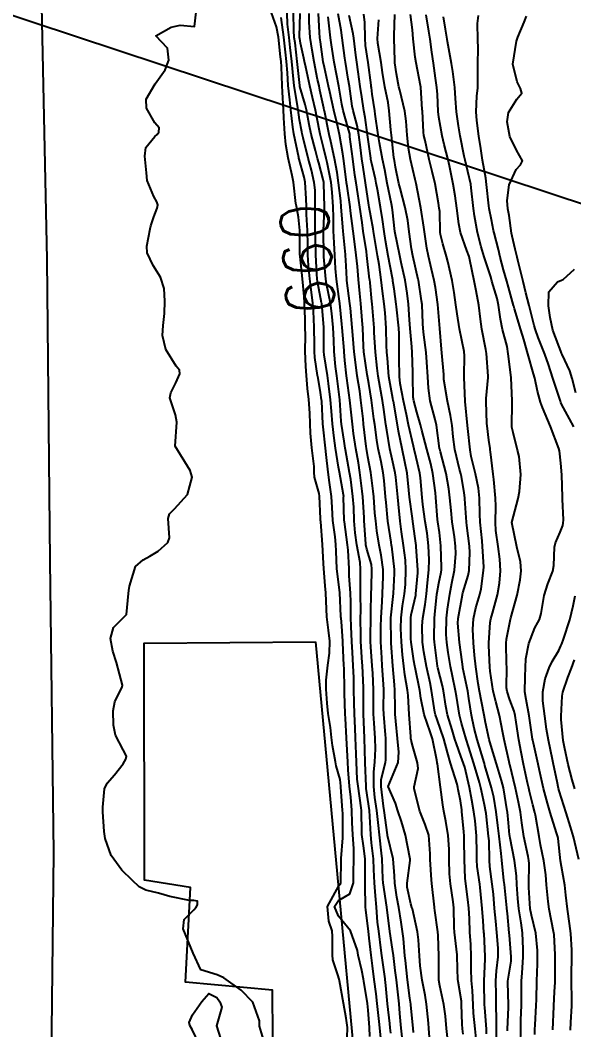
# Model space of a CAD drawing. Header units: metres. Extents: x 292545 to 299085, y 7450245 to 7463078.
# Drawn here: x 296773.8 to 296819.7, y 7460714.1 to 7460797.8 of the extents above; entities that cross this region are included whole.
import ezdxf
from ezdxf.enums import TextEntityAlignment as Align

# ---------------------------------------------------------------- set-up
doc = ezdxf.new("R2010")
doc.units = ezdxf.units.M
doc.linetypes.add('CONTINUO', pattern=[0])
for name, color, linetype in [('Cotas', 45, 'Continuous'), ('Curvas de Nivel 1m', 11, 'Continuous'), ('Curvas de Nivel 5m', 15, 'Continuous'), ('Edificações', 30, 'Continuous'), ('TEXTO', 45, 'Continuous'), ('Vias Primárias', 230, 'Continuous')]:
    doc.layers.add(name, color=color, linetype=linetype)
doc.styles.add('Style-STANDARD', font='STANDARD.shx')

msp = doc.modelspace()

# ---------------------------------------------------------------- linework, layer by layer
at = {"layer": 'Curvas de Nivel 1m', "flags": 128}
for points, elevation in [([(296794.093, 7460713.062), (296793.688, 7460714.424), (296793.671, 7460714.871), (296793.122, 7460716.43), (296792.148, 7460717.418), (296790.72, 7460718.454), (296790.165, 7460718.677), (296788.801, 7460719.112), (296788.183, 7460720.49), (296787.347, 7460722.499), (296787.429, 7460723.284), (296788.227, 7460724.073), (296788.431, 7460724.286), (296788.535, 7460724.485), (296788.549, 7460724.798), (296788.237, 7460724.854), (296787.887, 7460724.843), (296786.24, 7460725.188), (296785.31, 7460725.452), (296784.245, 7460725.72), (296783.705, 7460725.996), (296783.117, 7460726.547), (296782.265, 7460727.363), (296781.391, 7460728.569), (296780.868, 7460730.003), (296780.788, 7460730.575), (296780.7, 7460732.195), (296780.695, 7460732.576), (296780.827, 7460734.094), (296781.055, 7460734.573), (296781.657, 7460735.27), (296782.369, 7460736.185), (296782.6, 7460736.557), (296782.643, 7460736.824), (296782.381, 7460737.327), (296781.742, 7460738.567), (296781.582, 7460739.391), (296781.547, 7460740.569), (296781.673, 7460741.325), (296782.3, 7460742.561), (296782.312, 7460742.694), (296781.833, 7460744.566), (296781.52, 7460745.532), (296781.317, 7460746.572), (296781.579, 7460747.493), (296782.512, 7460748.421), (296782.645, 7460748.558), (296782.806, 7460750.289), (296782.84, 7460750.556), (296782.9, 7460750.908), (296783.396, 7460752.542), (296784.025, 7460753.079), (296784.572, 7460753.402), (296785.284, 7460753.815), (296786.088, 7460754.515), (296786.203, 7460754.899), (296786.116, 7460756.515), (296786.228, 7460756.903), (296786.621, 7460757.31), (296787.718, 7460758.494), (296788.089, 7460759.93), (296787.923, 7460760.491), (296786.683, 7460762.51), (296786.829, 7460764.508), (296786.712, 7460765.116), (296786.256, 7460766.515), (296786.332, 7460766.919), (296786.745, 7460767.747), (296787.077, 7460768.505), (296787.055, 7460768.805), (296786.759, 7460769.135), (296785.912, 7460770.519), (296785.624, 7460771.688), (296785.703, 7460772.521), (296785.813, 7460773.52), (296785.823, 7460774.52), (296785.778, 7460775.576), (296785.466, 7460776.524), (296784.857, 7460777.475), (296784.351, 7460778.535), (296784.332, 7460779.082), (296784.619, 7460780.533), (296784.664, 7460780.765), (296784.908, 7460781.53), (296785.205, 7460782.239), (296785.255, 7460782.525), (296785.176, 7460782.776), (296784.93, 7460783.196), (296784.377, 7460784.536), (296784.321, 7460785.165), (296784.178, 7460786.538), (296784.242, 7460787.269), (296784.988, 7460788.183), (296785.182, 7460788.336), (296785.337, 7460788.525), (296785.358, 7460788.886), (296785.001, 7460789.306), (296784.313, 7460790.537), (296784.291, 7460791.267), (296785.033, 7460792.53), (296785.855, 7460793.714), (296786.16, 7460794.514), (296786.047, 7460795.49), (296785.083, 7460796.53), (296786.361, 7460797.244), (296787.097, 7460797.419), (296788.296, 7460797.287), (296788.414, 7460798.487)], 658), ([(296800.934, 7460713.504), (296800.974, 7460714.337), (296800.875, 7460715.093), (296800.654, 7460716.342), (296800.317, 7460718.182), (296800.275, 7460718.339), (296800.166, 7460718.691), (296799.758, 7460719.925), (296799.728, 7460720.347), (296799.731, 7460721.88), (296799.711, 7460722.347), (296799.424, 7460723.143), (296799.329, 7460724.354), (296800.25, 7460726.068), (296800.386, 7460726.205), (296800.431, 7460726.338), (296800.44, 7460728.17), (296800.449, 7460728.338), (296800.58, 7460730.056), (296800.587, 7460730.337), (296800.581, 7460732.076), (296800.572, 7460732.338), (296800.433, 7460734.258), (296800.425, 7460734.339), (296800.358, 7460734.892), (296800.047, 7460736.022), (296799.971, 7460736.346), (296799.738, 7460737.701), (296799.66, 7460738.351), (296799.556, 7460739.202), (296799.369, 7460740.356), (296799.275, 7460741.201), (296799.208, 7460742.359), (296799.199, 7460743.108), (296799.332, 7460744.357), (296799.491, 7460745.342), (296799.503, 7460746.355), (296799.398, 7460747.253), (296799.271, 7460748.359), (296799.216, 7460749.676), (296799.186, 7460750.36), (296799.132, 7460750.944), (296799.023, 7460752.363), (296798.998, 7460752.794), (296798.908, 7460754.365), (296798.752, 7460756.227), (296798.739, 7460756.368), (296798.729, 7460756.484), (296798.665, 7460758.36), (296798.635, 7460758.591), (296798.236, 7460759.954), (296798.204, 7460760.367), (296798.197, 7460760.83), (296798.027, 7460762.37), (296797.898, 7460763.575), (296797.871, 7460764.372), (296797.856, 7460765.233), (296797.759, 7460766.375), (296797.657, 7460767.291), (296797.562, 7460768.378), (296797.506, 7460769.124), (296797.464, 7460770.38), (296797.482, 7460771.69), (296797.475, 7460772.38), (296797.457, 7460773.027), (296797.406, 7460774.381), (296797.369, 7460774.923), (296797.25, 7460776.384), (296797.039, 7460778.219), (296797.025, 7460778.388), (296797.023, 7460778.537), (296797.009, 7460780.388), (296796.909, 7460781.495), (296796.732, 7460782.392), (296796.687, 7460782.63), (296796.502, 7460784.394), (296796.387, 7460784.957), (296796.044, 7460786.399), (296795.871, 7460787.51), (296795.787, 7460788.402), (296795.696, 7460789.713), (296795.662, 7460790.404), (296795.576, 7460791.856), (296795.551, 7460792.405), (296795.499, 7460793.963), (296795.469, 7460794.406), (296795.432, 7460794.77), (296795.265, 7460796.407), (296795.096, 7460797.256), (296794.663, 7460798.415)], 659), ([(296803.818, 7460712.571), (296803.644, 7460714.305), (296803.594, 7460714.83), (296803.438, 7460716.307), (296803.339, 7460717.115), (296803.19, 7460718.31), (296803.039, 7460719.447), (296802.926, 7460720.313), (296802.776, 7460721.736), (296802.71, 7460722.315), (296802.491, 7460724.056), (296802.472, 7460724.318), (296802.45, 7460726.119), (296802.445, 7460726.318), (296802.437, 7460728.153), (296802.43, 7460728.318), (296802.289, 7460729.384), (296802.162, 7460730.321), (296802.153, 7460730.473), (296802.123, 7460732.322), (296802.105, 7460732.543), (296801.845, 7460734.325), (296801.788, 7460734.896), (296801.716, 7460736.327), (296801.686, 7460737.021), (296801.641, 7460738.328), (296801.606, 7460739.127), (296801.543, 7460740.329), (296801.518, 7460741.243), (296801.508, 7460742.329), (296801.486, 7460743.296), (296801.448, 7460744.33), (296801.397, 7460745.413), (296801.343, 7460746.331), (296801.276, 7460747.561), (296801.261, 7460748.333), (296801.26, 7460749.605), (296801.231, 7460750.333), (296801.124, 7460751.768), (296801.101, 7460752.335), (296801.032, 7460753.881), (296800.978, 7460754.336), (296800.713, 7460756.237), (296800.707, 7460756.339), (296800.656, 7460758.317), (296800.657, 7460758.34), (296800.634, 7460758.463), (296800.303, 7460760.343), (296800.229, 7460760.775), (296799.975, 7460762.347), (296799.856, 7460763.184), (296799.728, 7460764.35), (296799.648, 7460765.421), (296799.57, 7460766.352), (296799.405, 7460767.694), (296799.312, 7460768.354), (296799.047, 7460770.081), (296799.02, 7460770.358), (296799.02, 7460772.137), (296799.007, 7460772.358), (296798.833, 7460774.35), (296798.823, 7460774.398), (296798.506, 7460776.031), (296798.462, 7460776.366), (296798.426, 7460776.79), (296798.341, 7460778.368), (296798.318, 7460779.799), (296798.304, 7460780.369), (296798.29, 7460780.981), (296798.302, 7460782.369), (296798.284, 7460783.717), (296798.213, 7460784.371), (296797.978, 7460785.4), (296797.724, 7460786.379), (296797.299, 7460788.075), (296797.224, 7460788.387), (296797.182, 7460788.574), (296797.005, 7460789.552), (296796.874, 7460790.391), (296796.847, 7460790.559), (296796.556, 7460792.395), (296796.496, 7460792.941), (296796.359, 7460794.397), (296796.231, 7460795.549), (296796.127, 7460796.394), (296796.006, 7460797.49), (296795.975, 7460798.397)], 661), ([(296804.555, 7460713.844), (296804.51, 7460714.294), (296804.473, 7460714.652), (296804.302, 7460716.297), (296804.155, 7460717.801), (296804.109, 7460718.301), (296804.102, 7460718.363), (296803.829, 7460720.304), (296803.775, 7460720.716), (296803.561, 7460722.306), (296803.471, 7460723.051), (296803.373, 7460724.309), (296803.304, 7460725.247), (296803.213, 7460726.31), (296803.164, 7460727.41), (296803.121, 7460728.312), (296802.97, 7460729.636), (296802.907, 7460730.314), (296802.832, 7460731.801), (296802.786, 7460732.315), (296802.53, 7460734.138), (296802.516, 7460734.318), (296802.443, 7460736.249), (296802.441, 7460736.319), (296802.393, 7460738.32), (296802.289, 7460740.321), (296802.288, 7460740.457), (296802.302, 7460742.321), (296802.297, 7460742.469), (296802.216, 7460744.322), (296802.202, 7460744.588), (296802.09, 7460746.324), (296802.074, 7460746.747), (296802.066, 7460748.324), (296802.07, 7460748.774), (296802.052, 7460750.325), (296802.045, 7460750.828), (296802.065, 7460752.325), (296802.021, 7460752.873), (296801.753, 7460754.328), (296801.612, 7460755.315), (296801.54, 7460756.331), (296801.496, 7460757.46), (296801.428, 7460758.332), (296801.246, 7460759.735), (296801.152, 7460760.335), (296800.804, 7460762.216), (296800.782, 7460762.339), (296800.689, 7460762.918), (296800.486, 7460764.342), (296800.462, 7460764.587), (296800.333, 7460766.344), (296800.285, 7460766.796), (296800.091, 7460768.347), (296799.992, 7460769.117), (296799.88, 7460770.349), (296799.836, 7460771.3), (296799.773, 7460772.35), (296799.672, 7460773.494), (296799.555, 7460774.353), (296799.234, 7460775.962), (296799.173, 7460776.357), (296799.02, 7460778.209), (296799.009, 7460778.359), (296798.979, 7460780.272), (296798.981, 7460780.359), (296799.074, 7460782.205), (296799.073, 7460782.358), (296799.01, 7460784.292), (296799.003, 7460784.359), (296798.945, 7460784.611), (296798.585, 7460785.992), (296798.487, 7460786.367), (296798.316, 7460787.026), (296797.969, 7460788.375), (296797.8, 7460789.177), (296797.573, 7460790.382), (296797.464, 7460790.83), (296797.032, 7460792.32), (296797.021, 7460792.39), (296797.014, 7460792.409), (296796.806, 7460794.393), (296796.626, 7460795.934), (296796.566, 7460796.388), (296796.518, 7460796.962), (296796.509, 7460798.389)], 662), ([(296805.58, 7460712.788), (296805.43, 7460714.28), (296805.326, 7460715.483), (296805.25, 7460716.283), (296805.139, 7460717.294), (296805.026, 7460718.287), (296804.933, 7460719.052), (296804.775, 7460720.291), (296804.707, 7460720.811), (296804.488, 7460722.296), (296804.233, 7460724.3), (296803.926, 7460726.303), (296803.899, 7460726.661), (296803.846, 7460728.304), (296803.798, 7460728.787), (296803.615, 7460730.307), (296803.542, 7460731.076), (296803.4, 7460732.309), (296803.249, 7460733.401), (296803.15, 7460734.312), (296803.151, 7460735.526), (296803.23, 7460736.311), (296803.284, 7460737.411), (296803.255, 7460738.311), (296803.183, 7460739.541), (296803.143, 7460740.313), (296803.13, 7460741.619), (296803.128, 7460742.313), (296803.071, 7460743.7), (296803.029, 7460744.314), (296802.912, 7460745.891), (296802.89, 7460746.314), (296802.883, 7460746.701), (296802.907, 7460748.314), (296802.918, 7460748.715), (296802.95, 7460750.314), (296802.961, 7460750.728), (296802.999, 7460752.313), (296802.953, 7460752.7), (296802.58, 7460753.981), (296802.494, 7460754.321), (296802.481, 7460754.424), (296802.362, 7460756.323), (296802.345, 7460756.594), (296802.238, 7460758.324), (296802.194, 7460758.768), (296801.998, 7460760.327), (296801.874, 7460761.119), (296801.666, 7460762.33), (296801.47, 7460763.558), (296801.376, 7460764.333), (296801.232, 7460765.828), (296801.174, 7460766.336), (296800.931, 7460768.157), (296800.905, 7460768.338), (296800.766, 7460769.622), (296800.695, 7460770.341), (296800.688, 7460770.427), (296800.539, 7460772.343), (296800.517, 7460772.632), (296800.331, 7460774.345), (296800.247, 7460774.928), (296800.052, 7460776.348), (296799.977, 7460777.228), (296799.917, 7460778.35), (296799.871, 7460779.362), (296799.826, 7460780.351), (296799.809, 7460781.451), (296799.775, 7460782.351), (296799.707, 7460783.577), (296799.609, 7460784.353), (296799.288, 7460786.029), (296799.216, 7460786.357), (296798.976, 7460787.262), (296798.697, 7460788.364), (296798.42, 7460789.782), (296798.309, 7460790.371), (296798.071, 7460791.422), (296797.84, 7460792.378), (296797.507, 7460793.932), (296797.422, 7460794.385), (296797.362, 7460794.681), (296797.078, 7460795.917), (296797.012, 7460796.31), (296797.005, 7460796.381), (296796.997, 7460796.468), (296797.04, 7460798.381)], 663), ([(296806.459, 7460713.915), (296806.422, 7460714.267), (296806.234, 7460716.167), (296806.221, 7460716.269), (296806.14, 7460716.755), (296805.945, 7460718.273), (296805.773, 7460719.871), (296805.736, 7460720.277), (296805.611, 7460721.693), (296805.541, 7460722.28), (296805.434, 7460723.062), (296805.244, 7460724.285), (296805.076, 7460725.123), (296804.887, 7460726.29), (296804.862, 7460726.894), (296804.751, 7460728.293), (296804.302, 7460730.238), (296804.291, 7460730.3), (296804.015, 7460732.303), (296803.963, 7460732.669), (296803.761, 7460734.306), (296803.778, 7460734.887), (296804.134, 7460736.302), (296804.161, 7460736.516), (296804.142, 7460738.303), (296804.124, 7460738.576), (296803.979, 7460740.304), (296803.968, 7460740.764), (296803.985, 7460742.305), (296803.972, 7460742.78), (296803.862, 7460744.306), (296803.816, 7460744.963), (296803.748, 7460746.301), (296803.73, 7460747.526), (296803.755, 7460748.301), (296803.846, 7460749.62), (296803.883, 7460750.3), (296803.933, 7460751.676), (296803.924, 7460752.3), (296803.761, 7460753.488), (296803.602, 7460754.305), (296803.42, 7460755.488), (296803.317, 7460756.309), (296803.252, 7460756.944), (296803.152, 7460758.312), (296803.107, 7460758.783), (296802.896, 7460760.316), (296802.673, 7460761.629), (296802.55, 7460762.321), (296802.529, 7460762.477), (296802.307, 7460764.324), (296802.26, 7460764.775), (296802.093, 7460766.326), (296801.986, 7460767.075), (296801.789, 7460768.33), (296801.63, 7460769.466), (296801.527, 7460770.332), (296801.406, 7460771.722), (296801.362, 7460772.334), (296801.218, 7460773.937), (296801.175, 7460774.336), (296800.931, 7460776.25), (296800.919, 7460776.339), (296800.859, 7460777.445), (296800.813, 7460778.341), (296800.807, 7460778.407), (296800.616, 7460780.343), (296800.59, 7460780.651), (296800.461, 7460782.345), (296800.421, 7460782.844), (296800.241, 7460784.347), (296800.113, 7460785.186), (296799.899, 7460786.351), (296799.579, 7460787.759), (296799.447, 7460788.355), (296799.065, 7460790.307), (296799.051, 7460790.36), (296799.015, 7460790.536), (296798.692, 7460792.027), (296798.615, 7460792.366), (296798.494, 7460792.915), (296798.211, 7460794.373), (296798.032, 7460795.335), (296797.879, 7460796.372), (296797.809, 7460797.666), (296797.805, 7460798.373)], 664), ([(296809.323, 7460713.009), (296809.185, 7460714.239), (296809.094, 7460715.269), (296808.975, 7460716.242), (296808.622, 7460717.771), (296808.552, 7460718.246), (296808.537, 7460719.887), (296808.54, 7460720.246), (296808.487, 7460721.96), (296808.466, 7460722.247), (296808.229, 7460724.021), (296808.191, 7460724.25), (296808.179, 7460724.306), (296807.964, 7460726.253), (296807.95, 7460726.559), (296807.839, 7460728.254), (296807.816, 7460728.719), (296807.709, 7460730.256), (296807.416, 7460731.155), (296806.97, 7460732.264), (296806.502, 7460734.107), (296806.502, 7460734.268), (296806.834, 7460735.797), (296806.79, 7460736.266), (296806.386, 7460737.605), (296806.247, 7460738.128), (296806.228, 7460738.272), (296806.213, 7460738.455), (296806.08, 7460740.275), (296805.996, 7460741.834), (296805.949, 7460742.277), (296805.726, 7460743.551), (296805.635, 7460744.282), (296805.547, 7460745.209), (296805.445, 7460746.28), (296805.398, 7460747.387), (296805.419, 7460748.281), (296805.527, 7460749.276), (296805.688, 7460750.278), (296805.776, 7460751.046), (296805.818, 7460752.277), (296805.776, 7460753.073), (296805.629, 7460754.28), (296805.464, 7460755.417), (296805.348, 7460756.283), (296805.197, 7460757.715), (296805.138, 7460758.285), (296804.988, 7460759.949), (296804.938, 7460760.287), (296804.67, 7460761.428), (296804.482, 7460762.293), (296804.232, 7460763.831), (296804.161, 7460764.298), (296803.975, 7460765.56), (296803.868, 7460766.303), (296803.675, 7460767.369), (296803.518, 7460768.309), (296803.434, 7460768.984), (296803.284, 7460770.312), (296803.187, 7460771.925), (296803.174, 7460772.314), (296803.151, 7460772.66), (296803.015, 7460774.317), (296803.001, 7460774.494), (296802.84, 7460776.051), (296802.815, 7460776.32), (296802.811, 7460776.353), (296802.589, 7460778.323), (296802.543, 7460778.656), (296802.287, 7460780.326), (296802.177, 7460781.05), (296801.986, 7460782.329), (296801.822, 7460783.439), (296801.687, 7460784.333), (296801.589, 7460784.97), (296801.406, 7460786.333), (296801.179, 7460788.148), (296801.157, 7460788.338), (296801.13, 7460788.474), (296800.999, 7460788.939), (296800.604, 7460790.344), (296800.493, 7460790.871), (296800.247, 7460792.348), (296800.052, 7460793.346), (296799.866, 7460794.352), (296799.649, 7460795.782), (296799.575, 7460796.355), (296799.373, 7460798.093)], 666), ([(296810.556, 7460713.774), (296810.511, 7460714.224), (296810.483, 7460714.591), (296810.438, 7460716.225), (296810.413, 7460716.503), (296810.152, 7460718.146), (296810.137, 7460718.23), (296810.135, 7460718.249), (296810.076, 7460720.231), (296810.066, 7460720.349), (296809.853, 7460722.233), (296809.822, 7460722.62), (296809.777, 7460724.235), (296809.731, 7460724.742), (296809.514, 7460726.237), (296809.433, 7460727.066), (296809.406, 7460728.239), (296809.41, 7460729.115), (296809.332, 7460730.24), (296809.117, 7460731.44), (296808.96, 7460732.244), (296808.876, 7460732.79), (296808.694, 7460734.245), (296808.435, 7460736.186), (296808.417, 7460736.249), (296808.41, 7460736.286), (296808.375, 7460736.493), (296808.013, 7460738.254), (296807.816, 7460738.841), (296807.325, 7460740.261), (296807.068, 7460741.632), (296806.977, 7460742.265), (296806.571, 7460744.16), (296806.55, 7460744.269), (296806.47, 7460744.725), (296806.244, 7460746.272), (296806.229, 7460746.539), (296806.228, 7460748.273), (296806.255, 7460748.533), (296806.527, 7460749.701), (296806.637, 7460750.164), (296806.653, 7460750.269), (296806.803, 7460752.024), (296806.809, 7460752.268), (296806.679, 7460754.172), (296806.669, 7460754.269), (296806.592, 7460754.86), (296806.398, 7460756.272), (296806.362, 7460756.526), (296806.118, 7460758.275), (296806.06, 7460758.854), (296805.912, 7460760.277), (296805.732, 7460761.214), (296805.494, 7460762.282), (296805.215, 7460763.767), (296805.117, 7460764.286), (296804.775, 7460766.237), (296804.767, 7460766.29), (296804.725, 7460766.457), (296804.402, 7460768.295), (296804.278, 7460769.807), (296804.246, 7460770.298), (296804.216, 7460770.864), (296804.183, 7460772.299), (296804.087, 7460773.572), (296804.007, 7460774.302), (296803.879, 7460775.35), (296803.762, 7460776.306), (296803.595, 7460777.576), (296803.47, 7460778.311), (296803.383, 7460778.817), (296803.139, 7460780.316), (296803.103, 7460780.525), (296802.906, 7460781.584), (296802.778, 7460782.321), (296802.752, 7460782.485), (296802.477, 7460784.325), (296802.261, 7460785.626), (296802.158, 7460786.322), (296802.039, 7460787.262), (296801.901, 7460788.326), (296801.765, 7460789.093), (296801.444, 7460790.334), (296801.367, 7460790.686), (296801.136, 7460792.338), (296801.042, 7460792.922), (296800.796, 7460794.343), (296800.747, 7460794.662), (296800.534, 7460796.345), (296800.437, 7460797.003), (296800.211, 7460798.349)], 667), ([(296811.728, 7460712.566), (296811.549, 7460714.208), (296811.425, 7460715.51), (296811.387, 7460716.211), (296811.325, 7460717.393), (296811.254, 7460718.213), (296811.224, 7460719.157), (296811.23, 7460720.214), (296811.191, 7460721.213), (296811.126, 7460722.216), (296811.08, 7460723.357), (296811.027, 7460724.218), (296810.956, 7460724.935), (296810.783, 7460726.222), (296810.735, 7460726.7), (296810.682, 7460728.224), (296810.661, 7460729.861), (296810.645, 7460730.225), (296810.624, 7460730.543), (296810.464, 7460732.228), (296810.45, 7460732.354), (296810.332, 7460733.113), (296810.158, 7460734.04), (296810.129, 7460734.223), (296810.069, 7460734.502), (296809.509, 7460736.233), (296809.255, 7460737.11), (296808.964, 7460738.241), (296808.417, 7460739.863), (296808.269, 7460740.252), (296808.221, 7460740.456), (296807.945, 7460742.255), (296807.816, 7460742.889), (296807.511, 7460744.26), (296807.29, 7460745.452), (296807.203, 7460746.263), (296807.159, 7460747.61), (296807.209, 7460748.263), (296807.402, 7460749.384), (296807.52, 7460750.26), (296807.62, 7460751.186), (296807.724, 7460752.258), (296807.736, 7460753.094), (296807.679, 7460754.259), (296807.571, 7460755.288), (296807.425, 7460756.262), (296807.217, 7460757.675), (296807.158, 7460758.265), (296807.038, 7460759.877), (296806.978, 7460760.267), (296806.673, 7460761.583), (296806.513, 7460762.272), (296806.459, 7460762.499), (296806.045, 7460764.277), (296805.868, 7460765.122), (296805.617, 7460766.281), (296805.328, 7460767.701), (296805.274, 7460768.285), (296805.269, 7460769.784), (296805.267, 7460770.285), (296805.249, 7460771.832), (296805.221, 7460772.286), (296805.045, 7460774.063), (296805.016, 7460774.288), (296804.836, 7460775.561), (296804.742, 7460776.192), (296804.729, 7460776.292), (296804.708, 7460776.429), (296804.353, 7460778.298), (296804.136, 7460779.552), (296804.028, 7460780.303), (296803.889, 7460781.292), (296803.721, 7460782.308), (296803.45, 7460783.798), (296803.351, 7460784.314), (296803.284, 7460784.652), (296802.96, 7460786.051), (296802.918, 7460786.266), (296802.909, 7460786.311), (296802.903, 7460786.371), (296802.642, 7460788.315), (296802.439, 7460789.75), (296802.338, 7460790.32), (296802.159, 7460791.457), (296802.034, 7460792.325), (296801.85, 7460793.529), (296801.736, 7460794.33), (296801.655, 7460794.918), (296801.5, 7460796.334), (296801.453, 7460796.701), (296801.102, 7460798.218)], 668), ([(296812.508, 7460713.795), (296812.486, 7460714.196), (296812.356, 7460715.973), (296812.343, 7460716.198), (296812.296, 7460718.054), (296812.294, 7460718.199), (296812.38, 7460719.997), (296812.385, 7460720.198), (296812.293, 7460722.108), (296812.287, 7460722.199), (296812.217, 7460723.171), (296812.14, 7460724.201), (296811.983, 7460725.937), (296811.946, 7460726.205), (296811.739, 7460727.68), (296811.702, 7460728.209), (296811.698, 7460728.793), (296811.659, 7460730.21), (296811.549, 7460731.446), (296811.442, 7460732.213), (296811.279, 7460733.162), (296811.078, 7460734.213), (296810.695, 7460735.89), (296810.6, 7460736.218), (296810.379, 7460736.826), (296810.003, 7460737.84), (296809.88, 7460738.228), (296809.639, 7460738.996), (296809.273, 7460740.237), (296809.138, 7460740.948), (296808.934, 7460742.243), (296808.849, 7460742.646), (296808.462, 7460744.138), (296808.438, 7460744.25), (296808.428, 7460744.285), (296808.191, 7460746.253), (296808.17, 7460746.58), (296808.184, 7460748.253), (296808.21, 7460748.559), (296808.392, 7460750.251), (296808.408, 7460750.378), (296808.547, 7460751.166), (296808.729, 7460752.079), (296808.757, 7460752.247), (296808.775, 7460752.457), (296808.725, 7460754.248), (296808.599, 7460755.353), (296808.46, 7460756.252), (296808.439, 7460756.428), (296808.292, 7460758.253), (296808.259, 7460758.631), (296808.043, 7460760.256), (296807.882, 7460761.04), (296807.552, 7460762.261), (296807.134, 7460763.83), (296807.018, 7460764.267), (296806.713, 7460765.326), (296806.472, 7460766.273), (296806.43, 7460766.57), (296806.402, 7460768.274), (296806.396, 7460768.634), (296806.336, 7460770.274), (296806.306, 7460770.749), (296806.168, 7460772.276), (296806.111, 7460772.976), (296806.027, 7460774.278), (296805.928, 7460775.183), (296805.746, 7460776.281), (296805.426, 7460777.723), (296805.3, 7460778.286), (296804.893, 7460780.29), (296804.704, 7460782.087), (296804.674, 7460782.294), (296804.613, 7460782.599), (296804.265, 7460784.3), (296804.06, 7460785.409), (296803.884, 7460786.301), (296803.623, 7460787.664), (296803.527, 7460788.305), (296803.281, 7460790.036), (296803.244, 7460790.308), (296803.027, 7460791.698), (296802.953, 7460792.232), (296802.941, 7460792.311), (296802.927, 7460792.419), (296802.681, 7460794.316), (296802.479, 7460795.721), (296802.437, 7460796.32), (296802.413, 7460797.637), (296802.315, 7460798.322)], 669), ([(296814.241, 7460714.049), (296814.245, 7460714.179), (296814.321, 7460715.988), (296814.323, 7460716.178), (296814.256, 7460718.075), (296814.262, 7460718.179), (296814.542, 7460719.812), (296814.558, 7460720.176), (296814.413, 7460721.966), (296814.392, 7460722.178), (296814.227, 7460723.763), (296814.181, 7460724.181), (296814.177, 7460724.237), (296813.98, 7460726.183), (296813.942, 7460726.497), (296813.763, 7460728.185), (296813.706, 7460728.761), (296813.545, 7460730.188), (296813.445, 7460731.055), (296813.309, 7460732.19), (296813.101, 7460733.426), (296812.927, 7460734.194), (296812.371, 7460736.043), (296812.32, 7460736.201), (296812.298, 7460736.277), (296811.726, 7460738.207), (296811.474, 7460739.142), (296811.262, 7460740.212), (296811.048, 7460741.603), (296810.938, 7460742.215), (296810.545, 7460744.137), (296810.526, 7460744.219), (296810.469, 7460744.639), (296810.271, 7460746.223), (296810.135, 7460747.851), (296810.152, 7460748.225), (296810.496, 7460750.184), (296810.5, 7460750.22), (296810.507, 7460750.246), (296810.535, 7460750.346), (296810.989, 7460751.783), (296811.063, 7460752.215), (296811.107, 7460753.685), (296811.078, 7460754.215), (296810.881, 7460755.946), (296810.851, 7460756.218), (296810.712, 7460758.139), (296810.7, 7460758.219), (296810.637, 7460758.65), (296810.416, 7460759.988), (296810.37, 7460760.224), (296810.269, 7460760.616), (296809.875, 7460762.232), (296809.731, 7460763.272), (296809.654, 7460764.236), (296809.528, 7460765.055), (296809.255, 7460766.242), (296808.971, 7460768.026), (296808.956, 7460768.247), (296808.949, 7460768.441), (296808.803, 7460770.25), (296808.777, 7460770.549), (296808.621, 7460772.252), (296808.498, 7460773.923), (296808.465, 7460774.245), (296808.262, 7460775.673), (296808.151, 7460776.25), (296807.932, 7460777.179), (296807.683, 7460778.258), (296807.547, 7460778.927), (296807.352, 7460780.263), (296807.303, 7460780.67), (296807.056, 7460782.268), (296806.924, 7460782.993), (296806.676, 7460784.273), (296806.598, 7460784.622), (296806.2, 7460786.278), (296806.037, 7460787.219), (296805.918, 7460788.281), (296805.829, 7460789.457), (296805.718, 7460790.283), (296805.303, 7460792.014), (296805.239, 7460792.288), (296805.049, 7460793.365), (296804.907, 7460794.292), (296804.892, 7460794.465), (296804.834, 7460796.292), (296804.839, 7460796.539), (296804.886, 7460798.292)], 671), ([(296815.329, 7460712.933), (296815.333, 7460714.168), (296815.351, 7460714.938), (296815.394, 7460716.167), (296815.392, 7460716.916), (296815.413, 7460718.167), (296815.47, 7460718.86), (296815.541, 7460720.166), (296815.529, 7460720.827), (296815.475, 7460722.167), (296815.376, 7460723.008), (296815.185, 7460724.166), (296815.09, 7460725.016), (296815.02, 7460726.169), (296814.974, 7460726.883), (296814.81, 7460728.172), (296814.466, 7460730.012), (296814.431, 7460730.178), (296814.418, 7460730.292), (296814.314, 7460731.276), (296814.229, 7460732.181), (296814.214, 7460732.291), (296813.895, 7460734.184), (296813.753, 7460734.785), (296813.331, 7460736.19), (296812.851, 7460737.733), (296812.725, 7460738.197), (296812.414, 7460739.61), (296812.298, 7460740.201), (296812.27, 7460740.356), (296811.918, 7460742.205), (296811.807, 7460742.849), (296811.614, 7460744.208), (296811.502, 7460745.185), (296811.418, 7460746.211), (296811.363, 7460747.353), (296811.421, 7460748.211), (296811.624, 7460749.107), (296811.938, 7460750.206), (296812.053, 7460750.692), (296812.264, 7460752.203), (296812.272, 7460752.497), (296812.169, 7460754.204), (296812.128, 7460754.666), (296811.979, 7460756.206), (296811.945, 7460756.881), (296811.907, 7460758.207), (296811.825, 7460759.024), (296811.593, 7460760.211), (296811.24, 7460761.648), (296811.133, 7460762.216), (296810.941, 7460763.977), (296810.916, 7460764.218), (296810.723, 7460766.22), (296810.643, 7460768.222), (296810.665, 7460770.114), (296810.661, 7460770.222), (296810.638, 7460770.359), (296810.253, 7460772.228), (296810.058, 7460773.474), (296809.956, 7460774.229), (296809.812, 7460775.252), (296809.644, 7460776.232), (296809.295, 7460777.808), (296809.182, 7460778.237), (296808.883, 7460779.278), (296808.69, 7460780.043), (296808.666, 7460780.243), (296808.62, 7460781.954), (296808.588, 7460782.245), (296808.518, 7460782.647), (296808.23, 7460784.251), (296807.983, 7460785.284), (296807.732, 7460786.258), (296807.402, 7460787.849), (296807.312, 7460788.265), (296807.271, 7460788.541), (296807.181, 7460790.267), (296807.175, 7460790.428), (296807.052, 7460792.27), (296807.035, 7460792.412), (296806.663, 7460794.274), (296806.59, 7460794.752), (296806.426, 7460796.277), (296806.355, 7460797.013), (296806.199, 7460798.279)], 672), ([(296816.506, 7460713.755), (296816.503, 7460714.154), (296816.522, 7460714.559), (296816.622, 7460716.153), (296816.64, 7460716.655), (296816.662, 7460718.152), (296816.733, 7460719.593), (296816.74, 7460720.152), (296816.731, 7460720.694), (296816.587, 7460722.154), (296816.225, 7460723.639), (296816.132, 7460724.152), (296816.018, 7460725.921), (296816.013, 7460726.154), (296816.028, 7460727.911), (296816.008, 7460728.154), (296815.943, 7460728.49), (296815.608, 7460730.16), (296815.441, 7460731.29), (296815.311, 7460732.165), (296815.161, 7460732.998), (296814.912, 7460734.171), (296814.423, 7460736.129), (296814.407, 7460736.179), (296814.404, 7460736.21), (296814.374, 7460736.338), (296813.96, 7460738.184), (296813.848, 7460738.739), (296813.564, 7460740.189), (296813.268, 7460741.358), (296813.058, 7460742.194), (296812.8, 7460743.856), (296812.773, 7460744.197), (296812.701, 7460745.987), (296812.703, 7460746.198), (296812.812, 7460747.895), (296812.86, 7460748.197), (296812.988, 7460748.666), (296813.403, 7460750.191), (296813.587, 7460751.15), (296813.671, 7460752.189), (296813.609, 7460753.153), (296813.454, 7460754.191), (296813.279, 7460755.517), (296813.24, 7460756.194), (296813.272, 7460757.548), (296813.258, 7460758.194), (296813.096, 7460759.748), (296813.046, 7460760.196), (296812.826, 7460762.053), (296812.808, 7460762.198), (296812.794, 7460762.308), (296812.691, 7460763.013), (296812.542, 7460764.202), (296812.53, 7460764.377), (296812.458, 7460766.203), (296812.463, 7460766.466), (296812.645, 7460768.201), (296812.645, 7460768.31), (296812.502, 7460770.203), (296812.456, 7460770.525), (296812.121, 7460772.207), (296811.992, 7460773.027), (296811.865, 7460774.21), (296811.652, 7460775.394), (296811.463, 7460776.214), (296811.126, 7460777.961), (296811.061, 7460778.218), (296810.878, 7460778.717), (296810.335, 7460780.226), (296810.193, 7460780.934), (296810.033, 7460782.229), (296809.893, 7460783.266), (296809.745, 7460784.232), (296809.439, 7460785.754), (296809.325, 7460786.236), (296808.982, 7460787.522), (296808.81, 7460788.243), (296808.535, 7460789.774), (296808.491, 7460790.248), (296808.427, 7460791.649), (296808.378, 7460792.25), (296808.276, 7460793.02), (296808.102, 7460794.254), (296807.976, 7460795.16), (296807.835, 7460796.259), (296807.728, 7460796.899), (296807.486, 7460798.264)], 673), ([(296818.003, 7460714.132), (296818.07, 7460716.069), (296818.076, 7460716.131), (296818.144, 7460717.287), (296818.193, 7460718.089), (296818.193, 7460718.13), (296818.195, 7460720.118), (296818.185, 7460720.343), (296818.107, 7460722.036), (296818.094, 7460722.132), (296818.064, 7460722.273), (296817.693, 7460724.135), (296817.604, 7460724.772), (296817.484, 7460726.138), (296817.419, 7460726.981), (296817.246, 7460728.14), (296816.977, 7460729.459), (296816.856, 7460730.144), (296816.551, 7460731.918), (296816.496, 7460732.148), (296816.329, 7460732.772), (296816.066, 7460733.88), (296816.005, 7460734.155), (296815.902, 7460734.604), (296815.575, 7460736.162), (296815.37, 7460737.152), (296815.178, 7460738.168), (296814.947, 7460739.64), (296814.87, 7460740.173), (296814.785, 7460740.533), (296814.436, 7460741.487), (296814.206, 7460742.182), (296814.163, 7460742.466), (296814.176, 7460744.183), (296814.171, 7460744.479), (296814.135, 7460746.184), (296814.162, 7460746.518), (296814.484, 7460748.18), (296814.514, 7460748.291), (296815.031, 7460750.173), (296815.283, 7460751.438), (296815.367, 7460752.168), (296815.322, 7460752.92), (296815.023, 7460754.173), (296814.613, 7460756.18), (296815.119, 7460758.173), (296815.232, 7460758.764), (296815.334, 7460760.17), (296815.194, 7460761.645), (296815.07, 7460762.166), (296814.698, 7460763.635), (296814.61, 7460764.079), (296814.605, 7460764.171), (296814.614, 7460766.064), (296814.615, 7460766.172), (296814.618, 7460766.278), (296814.534, 7460768.173), (296814.354, 7460769.761), (296814.3, 7460770.177), (296814.199, 7460770.762), (296813.839, 7460772.184), (296813.65, 7460773.026), (296813.492, 7460774.19), (296813.383, 7460774.746), (296812.954, 7460776.198), (296812.848, 7460776.537), (296812.314, 7460778.206), (296812.06, 7460779.029), (296811.765, 7460780.211), (296811.518, 7460781.603), (296811.431, 7460782.215), (296811.239, 7460783.916), (296811.191, 7460784.218), (296810.954, 7460785.29), (296810.721, 7460786.222), (296810.649, 7460786.542), (296810.315, 7460788.227), (296810.166, 7460789.063), (296810.008, 7460790.23), (296809.936, 7460791.319), (296809.875, 7460792.232), (296809.708, 7460793.579), (296809.603, 7460794.235), (296809.273, 7460796.046), (296809.237, 7460796.238), (296809.091, 7460797.069), (296808.942, 7460798.083)], 674), ([(296819.743, 7460764.114), (296819.378, 7460764.789), (296818.722, 7460766.002), (296818.663, 7460766.131), (296818.626, 7460766.229), (296817.996, 7460768.138), (296817.635, 7460769.27), (296817.333, 7460770.144), (296816.793, 7460771.509), (296816.557, 7460772.152), (296816.451, 7460772.509), (296816.043, 7460774.158), (296815.768, 7460775.226), (296815.526, 7460776.163), (296815.097, 7460777.94), (296815.04, 7460778.168), (296814.88, 7460778.834), (296814.628, 7460779.911), (296814.579, 7460780.175), (296814.366, 7460781.637), (296814.281, 7460782.179), (296814.221, 7460782.883), (296814.388, 7460784.178), (296814.956, 7460785.436), (296815.31, 7460785.816), (296815.471, 7460786.165), (296814.976, 7460787.047), (296814.426, 7460788.179), (296814.222, 7460789.398), (296814.329, 7460790.18), (296815.024, 7460791.283), (296815.429, 7460791.766), (296815.331, 7460792.167), (296815.041, 7460792.711), (296814.694, 7460794.176), (296814.998, 7460796.088), (296815.019, 7460796.171), (296815.085, 7460796.412), (296815.616, 7460797.647), (296815.829, 7460798.163)], 676), ([(296819.908, 7460766.94), (296819.597, 7460768.117), (296819.406, 7460768.767), (296818.773, 7460770.1), (296818.76, 7460770.13), (296818.752, 7460770.151), (296818.01, 7460772.138), (296817.767, 7460773.187), (296817.645, 7460774.142), (296817.67, 7460775.306), (296818.391, 7460776.135), (296818.714, 7460776.262), (296818.846, 7460776.325), (296819.788, 7460777.187)], 677), ([(296820.143, 7460728.243), (296819.718, 7460730.116), (296819.47, 7460730.959), (296819.092, 7460732.122), (296818.532, 7460733.938), (296818.481, 7460734.129), (296818.352, 7460734.705), (296818.053, 7460736.133), (296817.961, 7460736.551), (296817.633, 7460738.138), (296817.484, 7460739.062), (296817.339, 7460740.141), (296817.178, 7460741.4), (296817.163, 7460742.143), (296817.369, 7460743.225), (296817.7, 7460744.138), (296817.949, 7460744.657), (296818.484, 7460745.564), (296818.665, 7460745.954), (296818.732, 7460746.128), (296818.889, 7460746.519), (296819.414, 7460748.121), (296819.684, 7460749.278), (296819.839, 7460750.117)], 676), ([(296819.812, 7460734.115), (296819.611, 7460734.861), (296819.283, 7460736.121), (296818.954, 7460737.558), (296818.856, 7460738.125), (296818.703, 7460739.843), (296818.699, 7460740.127), (296818.766, 7460741.801), (296818.826, 7460742.126), (296819.251, 7460743.326), (296819.55, 7460744.119), (296819.799, 7460744.79)], 677), ([(296788.884, 7460712.478), (296788.108, 7460714.168), (296787.91, 7460714.492), (296787.859, 7460714.749), (296788.122, 7460715.366), (296788.885, 7460716.479), (296789.476, 7460717.137), (296790.138, 7460716.802), (296790.389, 7460716.457), (296790.561, 7460716.023), (296790.113, 7460714.46), (296790.752, 7460712.453)], 658)]:
    msp.add_lwpolyline(points, dxfattribs=dict(at, elevation=elevation))
at = {"layer": 'Curvas de Nivel 5m', "flags": 128}
for points, elevation in [([(296802.833, 7460713.582), (296802.798, 7460714.313), (296802.691, 7460715.751), (296802.629, 7460716.315), (296802.327, 7460718.152), (296802.304, 7460718.319), (296802.17, 7460719.039), (296801.859, 7460720.323), (296801.791, 7460720.72), (296801.221, 7460722.33), (296800.221, 7460723.566), (296799.9, 7460724.345), (296800.238, 7460724.859), (296801.163, 7460725.412), (296801.467, 7460726.328), (296801.468, 7460727.121), (296801.499, 7460728.328), (296801.488, 7460729.125), (296801.404, 7460730.329), (296801.363, 7460731.279), (296801.338, 7460732.33), (296801.25, 7460733.42), (296801.147, 7460734.332), (296801.031, 7460735.669), (296800.993, 7460736.334), (296800.923, 7460737.8), (296800.901, 7460738.335), (296800.813, 7460739.94), (296800.794, 7460740.336), (296800.736, 7460742.041), (296800.73, 7460742.337), (296800.688, 7460744.11), (296800.681, 7460744.338), (296800.601, 7460746.229), (296800.596, 7460746.339), (296800.505, 7460747.577), (296800.441, 7460748.27), (296800.433, 7460748.341), (296800.43, 7460748.425), (296800.331, 7460750.343), (296800.145, 7460751.932), (296800.102, 7460752.347), (296800.047, 7460753.817), (296800.017, 7460754.348), (296799.944, 7460754.998), (296799.77, 7460756.353), (296799.696, 7460757.426), (296799.64, 7460758.35), (296799.492, 7460759.504), (296799.37, 7460760.353), (296799.203, 7460761.827), (296799.141, 7460762.355), (296798.953, 7460764.105), (296798.935, 7460764.358), (296798.838, 7460766.252), (296798.83, 7460766.359), (296798.739, 7460766.946), (296798.529, 7460768.141), (296798.49, 7460768.364), (296798.259, 7460769.859), (296798.225, 7460770.368), (296798.232, 7460770.917), (296798.215, 7460772.369), (296798.152, 7460773.706), (296798.093, 7460774.371), (296797.949, 7460775.488), (296797.856, 7460776.375), (296797.744, 7460777.492), (296797.682, 7460778.378), (296797.674, 7460779.171), (296797.648, 7460780.379), (296797.584, 7460781.709), (296797.568, 7460782.38), (296797.557, 7460783.008), (296797.452, 7460784.382), (296797.371, 7460784.807), (296796.962, 7460786.297), (296796.937, 7460786.39), (296796.928, 7460786.425), (296796.524, 7460788.395), (296796.443, 7460788.951), (296796.284, 7460790.397), (296796.191, 7460791.228), (296796.067, 7460792.4), (296795.991, 7460793.458), (296795.916, 7460794.401), (296795.833, 7460795.161), (296795.69, 7460796.401), (296795.466, 7460798.046)], 660), ([(296807.855, 7460712.483), (296807.719, 7460714.254), (296807.684, 7460714.688), (296807.529, 7460716.256), (296807.404, 7460716.997), (296807.154, 7460718.26), (296807.007, 7460719.425), (296806.954, 7460720.262), (296806.867, 7460721.593), (296806.772, 7460722.264), (296806.351, 7460724.149), (296806.316, 7460724.269), (296806.236, 7460724.573), (296805.927, 7460725.952), (296805.91, 7460726.275), (296806.158, 7460728.158), (296806.16, 7460728.272), (296806.135, 7460728.412), (296805.794, 7460730.278), (296805.442, 7460731.411), (296805.157, 7460732.287), (296804.958, 7460732.92), (296804.353, 7460734.3), (296805.17, 7460736.288), (296805.235, 7460737.141), (296805.122, 7460738.289), (296804.989, 7460739.717), (296804.935, 7460740.292), (296804.921, 7460740.786), (296804.904, 7460742.293), (296804.871, 7460742.718), (296804.726, 7460744.296), (296804.585, 7460746.195), (296804.584, 7460746.289), (296804.572, 7460748.23), (296804.575, 7460748.289), (296804.762, 7460750.056), (296804.785, 7460750.287), (296804.881, 7460751.964), (296804.872, 7460752.287), (296804.64, 7460754.232), (296804.633, 7460754.289), (296804.587, 7460754.56), (296804.33, 7460756.294), (296804.174, 7460757.843), (296804.138, 7460758.297), (296804.016, 7460759.669), (296803.933, 7460760.301), (296803.752, 7460761.219), (296803.518, 7460762.307), (296803.397, 7460763.016), (296803.229, 7460764.312), (296803.169, 7460764.775), (296802.973, 7460766.316), (296802.744, 7460767.716), (296802.634, 7460768.321), (296802.614, 7460768.462), (296802.338, 7460770.324), (296802.294, 7460770.811), (296802.236, 7460772.326), (296802.197, 7460772.938), (296802.079, 7460774.327), (296801.989, 7460775.171), (296801.878, 7460776.33), (296801.792, 7460777.398), (296801.696, 7460778.332), (296801.521, 7460779.699), (296801.438, 7460780.335), (296801.22, 7460782.026), (296801.182, 7460782.337), (296800.939, 7460784.053), (296800.902, 7460784.34), (296800.896, 7460784.388), (296800.641, 7460786.343), (296800.579, 7460786.733), (296800.307, 7460788.347), (296800.123, 7460789.228), (296799.844, 7460790.352), (296799.504, 7460791.879), (296799.405, 7460792.356), (296799.056, 7460793.894), (296798.965, 7460794.361), (296798.731, 7460796.017), (296798.685, 7460796.364), (296798.655, 7460796.799), (296798.562, 7460798.366)], 665), ([(296813.34, 7460712.941), (296813.328, 7460714.188), (296813.317, 7460714.992), (296813.312, 7460716.188), (296813.304, 7460717.026), (296813.284, 7460718.189), (296813.333, 7460719.021), (296813.462, 7460720.187), (296813.463, 7460720.914), (296813.349, 7460722.189), (296813.266, 7460723.141), (296813.172, 7460724.191), (296813.067, 7460725.37), (296812.979, 7460726.193), (296812.788, 7460727.674), (296812.745, 7460728.195), (296812.709, 7460729.784), (296812.678, 7460730.196), (296812.469, 7460732.051), (296812.451, 7460732.199), (296812.329, 7460732.782), (296812.077, 7460733.941), (296812.02, 7460734.203), (296811.916, 7460734.637), (296811.445, 7460736.209), (296810.996, 7460737.605), (296810.807, 7460738.216), (296810.413, 7460739.553), (296810.251, 7460740.223), (296810.013, 7460741.8), (296809.939, 7460742.228), (296809.676, 7460743.453), (296809.509, 7460744.234), (296809.32, 7460745.398), (296809.214, 7460746.239), (296809.168, 7460746.908), (296809.188, 7460748.24), (296809.268, 7460748.986), (296809.451, 7460750.236), (296809.631, 7460751.149), (296809.836, 7460752.231), (296809.952, 7460753.605), (296809.927, 7460754.23), (296809.837, 7460754.989), (296809.666, 7460756.234), (296809.572, 7460757.185), (296809.468, 7460758.237), (296809.373, 7460758.971), (296809.142, 7460760.243), (296808.68, 7460762.038), (296808.619, 7460762.251), (296808.604, 7460762.33), (296808.355, 7460764.253), (296808.238, 7460764.724), (296807.819, 7460766.259), (296807.694, 7460767.305), (296807.639, 7460768.261), (296807.56, 7460769.467), (296807.495, 7460770.263), (296807.31, 7460771.75), (296807.255, 7460772.265), (296807.228, 7460772.685), (296807.152, 7460774.265), (296807.118, 7460774.558), (296806.853, 7460776.27), (296806.844, 7460776.313), (296806.403, 7460778.275), (296806.292, 7460778.863), (296806.089, 7460780.278), (296805.963, 7460781.219), (296805.763, 7460782.282), (296805.329, 7460783.894), (296805.228, 7460784.287), (296804.956, 7460785.646), (296804.863, 7460786.193), (296804.848, 7460786.291), (296804.822, 7460786.434), (296804.613, 7460788.294), (296804.573, 7460788.718), (296804.44, 7460790.296), (296804.334, 7460790.982), (296804.071, 7460792.3), (296803.881, 7460793.471), (296803.752, 7460794.303), (296803.484, 7460795.9), (296803.459, 7460796.306), (296803.565, 7460797.838)], 670), ([(296819.464, 7460714.116), (296819.499, 7460714.736), (296819.561, 7460716.116), (296819.57, 7460716.685), (296819.551, 7460718.116), (296819.552, 7460718.726), (296819.576, 7460720.116), (296819.569, 7460720.736), (296819.484, 7460722.117), (296819.38, 7460722.954), (296819.202, 7460724.12), (296819.081, 7460725.285), (296818.991, 7460726.123), (296818.715, 7460727.679), (296818.641, 7460728.126), (296818.433, 7460729.997), (296818.405, 7460730.129), (296818.306, 7460730.454), (296817.783, 7460732.135), (296817.56, 7460732.909), (296817.235, 7460734.141), (296816.894, 7460735.616), (296816.779, 7460736.146), (296816.39, 7460737.885), (296816.344, 7460738.102), (296816.334, 7460738.151), (296816.323, 7460738.222), (296816.05, 7460740.156), (296815.792, 7460741.515), (296815.691, 7460742.161), (296815.694, 7460743.4), (296815.72, 7460744.161), (296815.751, 7460744.884), (296815.997, 7460746.157), (296816.506, 7460747.445), (296816.766, 7460747.892), (296816.896, 7460748.146), (296817.018, 7460748.645), (296817.293, 7460750.142), (296817.589, 7460751.098), (296817.991, 7460752.136), (296818.075, 7460752.627), (296818.13, 7460754.135), (296818.218, 7460754.504), (296818.602, 7460755.373), (296818.816, 7460755.921), (296818.864, 7460756.126), (296818.887, 7460756.397), (296818.809, 7460758.127), (296818.802, 7460758.295), (296818.744, 7460760.129), (296818.667, 7460761.092), (296818.544, 7460762.131), (296818.493, 7460762.324), (296817.805, 7460764.139), (296817.155, 7460765.709), (296816.985, 7460766.147), (296816.737, 7460767.058), (296816.499, 7460768.153), (296816.408, 7460768.501), (296815.931, 7460770.158), (296815.588, 7460771.365), (296815.351, 7460772.165), (296814.82, 7460773.899), (296814.76, 7460774.109), (296814.742, 7460774.171), (296814.336, 7460775.676), (296814.188, 7460776.18), (296813.91, 7460777.131), (296813.641, 7460778.188), (296813.492, 7460778.804), (296813.139, 7460780.196), (296813.091, 7460780.393), (296812.904, 7460781.275), (296812.724, 7460782.202), (296812.694, 7460782.425), (296812.51, 7460784.204), (296812.434, 7460784.719), (296812.168, 7460786.208), (296812.016, 7460787.171), (296811.87, 7460788.211), (296811.707, 7460789.511), (296811.654, 7460790.214), (296811.71, 7460791.529), (296811.769, 7460792.213), (296811.784, 7460793.481), (296811.791, 7460794.213), (296811.806, 7460795.483), (296811.778, 7460796.213), (296811.754, 7460797.556), (296811.845, 7460798.213)], 675)]:
    msp.add_lwpolyline(points, dxfattribs=dict(at, elevation=elevation))
at = {"layer": 'Edificações'}
msp.add_lwpolyline([(296798.311, 7460746.285), (296803.442, 7460691.473), (296805.817, 7460691.695), (296807.731, 7460679.86), (296805.987, 7460679.659), (296807.529, 7460666.251), (296799.032, 7460662.865), (296796.05, 7460679.331), (296799.853, 7460680.02), (296798.962, 7460686.005), (296797.149, 7460685.755), (296795.927, 7460695.968), (296783.84, 7460697.78), (296785.565, 7460707.186), (296794.836, 7460705.659), (296794.754, 7460717.418), (296787.551, 7460718.081), (296787.955, 7460725.942), (296784.132, 7460726.551), (296784.119, 7460746.195)], close=True, dxfattribs=at)
at = {"layer": 'TEXTO', "linetype": 'CONTINUO'}
msp.add_polyline3d([(296660.814, 7460835.386, 0), (296856.809, 7460770.578, 0)], dxfattribs=at)
at = {"layer": 'Vias Primárias', "elevation": 667.587}
msp.add_lwpolyline([(296774.314, 7460616.367), (296775.407, 7460659.275), (296775.747, 7460676.33), (296776.403, 7460709.146), (296776.635, 7460728.791), (296776.332, 7460753.008), (296776.077, 7460778.021), (296775.573, 7460801.635), (296775.27, 7460822.633), (296775.368, 7460844.438), (296775.409, 7460853.876), (296777.513, 7460872.406), (296784.409, 7460911.637)], dxfattribs=at)

# ---------------------------------------------------------------- texts
at = {"layer": 'Cotas', "style": 'Style-STANDARD'}
msp.add_text('660', height=4, rotation=94.27601, dxfattribs=at).set_placement((296797.652, 7460777.993, 660), align=Align.MIDDLE_CENTER)

doc.saveas('drawing.dxf')
